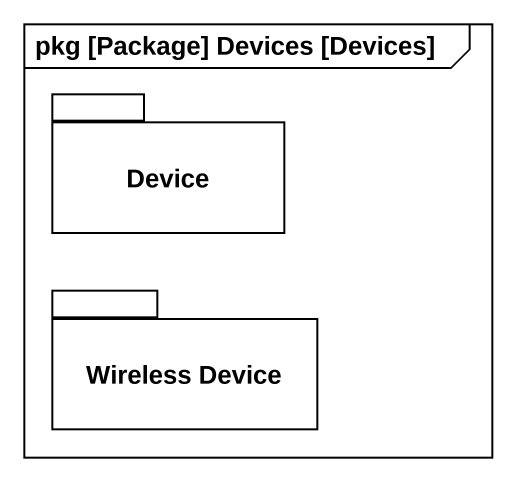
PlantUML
@startuml
mainframe pkg [Package] Devices [Devices]
package Device {
}
package "Wireless Device" as Wireless_Device {
}
@enduml
